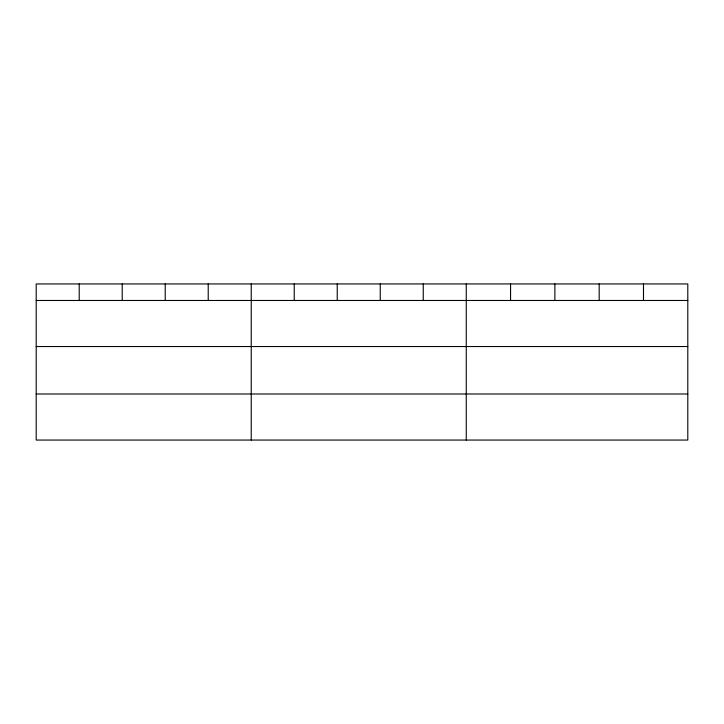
<?xml version="1.0" encoding="UTF-8"?>
<svg xmlns="http://www.w3.org/2000/svg" width="724" height="724" viewBox="0 0 724 724"><rect width="100%" height="100%" fill="white"/><g stroke="black" fill="none" stroke-linecap="round" stroke-linejoin="round"><path stroke-width="1.09" d="M687.8 346.534L687.8 283.944L36.2 283.944L36.2 440.056L687.8 440.056L687.8 346.534L36.2 346.534M36.2 300.478L687.8 300.478M36.2 393.992L687.8 393.992M643.491 283.944L643.491 300.478M599.182 283.944L599.182 300.478M554.874 283.944L554.874 300.478M510.565 283.944L510.565 300.478M466.256 283.944L466.256 440.056M423.25 283.944L423.25 300.478M380.245 283.944L380.245 300.478M337.239 283.944L337.239 300.478M294.234 283.944L294.234 300.478M251.228 283.944L251.228 440.056M208.222 283.944L208.222 300.478M165.217 283.944L165.217 300.478M122.211 283.944L122.211 300.478M79.206 283.944L79.206 300.478"/></g></svg>
